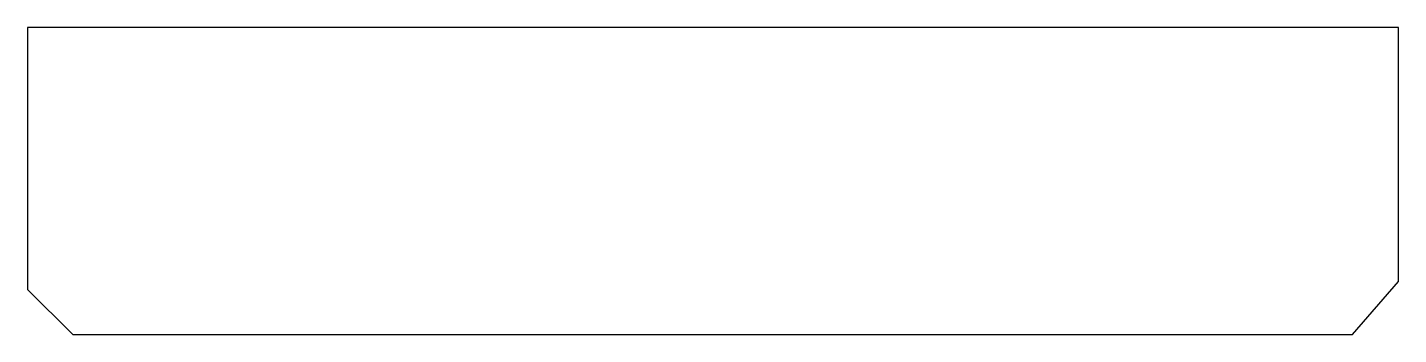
# Model space of a CAD drawing. Header units: millimetres. Extents: x -122 to -6, y -236 to -210.
import ezdxf

# ---------------------------------------------------------------- set-up
doc = ezdxf.new("R2010")
doc.units = ezdxf.units.MM

msp = doc.modelspace()

# ---------------------------------------------------------------- linework, layer by layer
msp.add_lwpolyline([(-122, -232.59), (-118.17, -236.42), (-9.91, -236.42), (-6, -231.93), (-6, -210.42), (-122, -210.42)], close=True)

doc.saveas('drawing.dxf')
